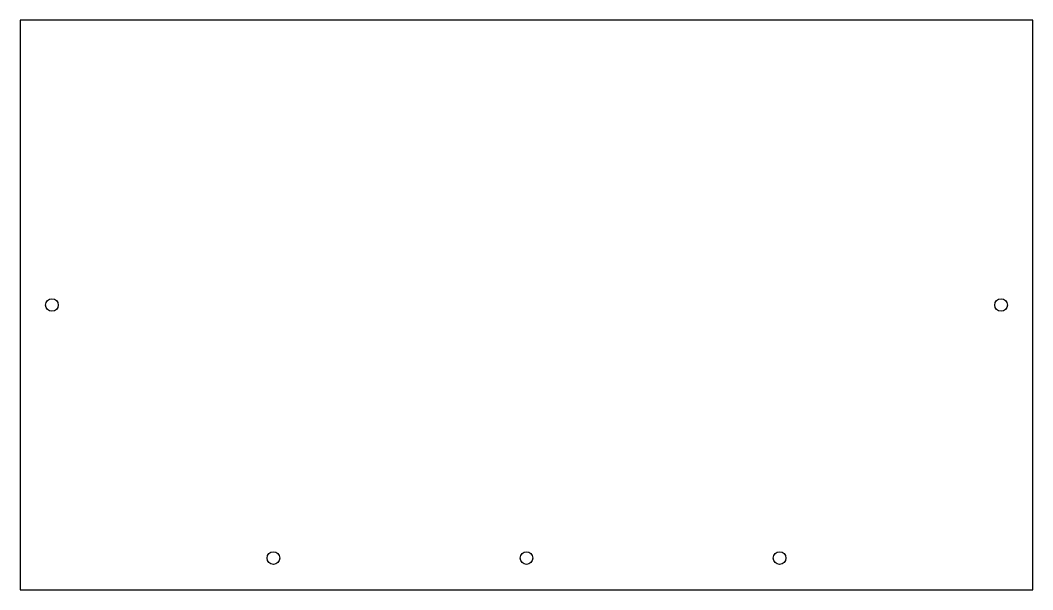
# Model space of a CAD drawing. Header units: millimetres. Extents: x -160 to 160, y -90 to 90.
import ezdxf

# ---------------------------------------------------------------- set-up
doc = ezdxf.new("R2010")
doc.units = ezdxf.units.MM

msp = doc.modelspace()

# ---------------------------------------------------------------- linework, layer by layer
at = {"color": 7, "linetype": 'Continuous', "lineweight": 25}
for p, q in [((160, 90), (-160, 90)), ((-160, 90), (-160, -90)), ((160, -90), (160, 90)), ((-160, -90), (160, -90))]:
    msp.add_line(p, q, dxfattribs=at)
for centre in [(-150, 0), (150, 0), (-80, -80), (0, -80), (80, -80)]:
    msp.add_circle(centre, 2, dxfattribs=at)

doc.saveas('drawing.dxf')
